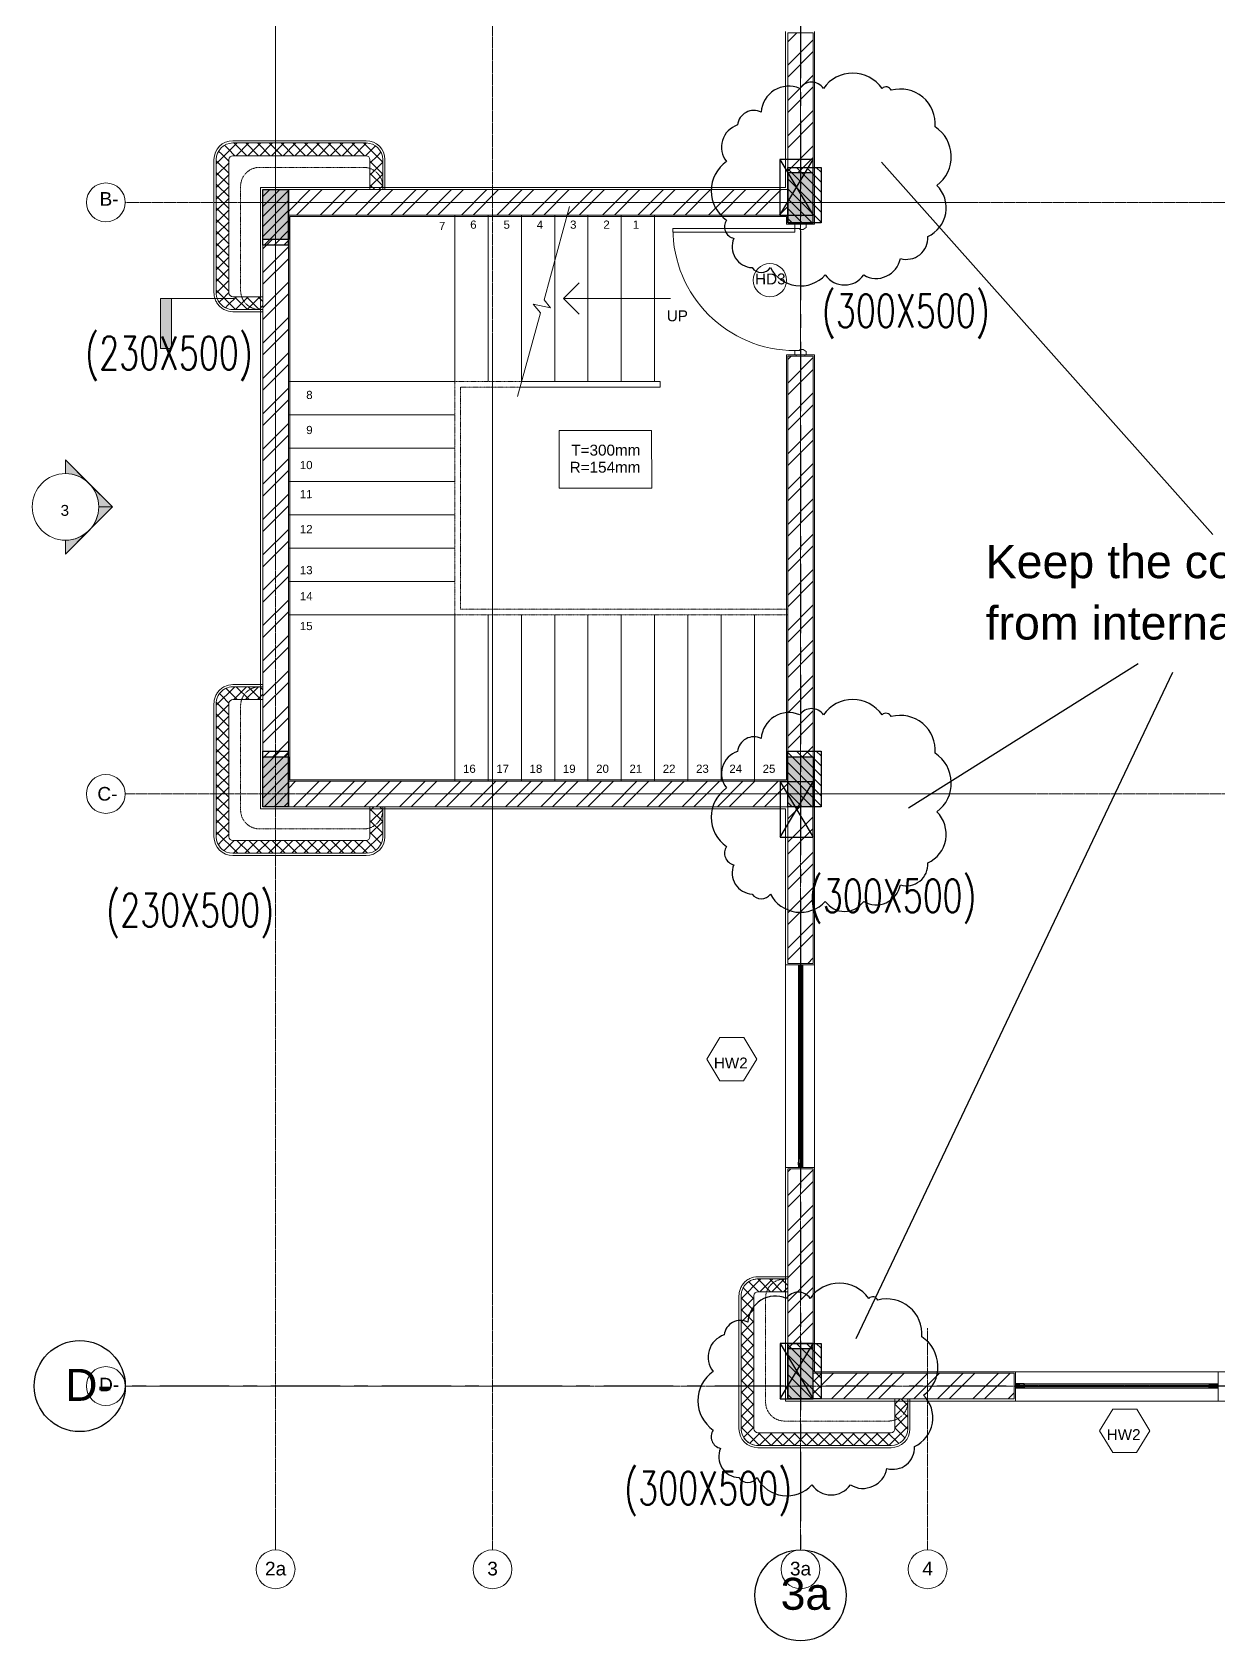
# Model space of a CAD drawing. Header units: millimetres. Extents: x 2659630 to 6742168, y -2425387 to -732288.
# Drawn here: x 3933587 to 3944280, y -1171563 to -1157069 of the extents above; entities that cross this region are included whole.
import ezdxf
from ezdxf.enums import TextEntityAlignment as Align

# ---------------------------------------------------------------- set-up
doc = ezdxf.new("R2010")
doc.units = ezdxf.units.MM
for name, pattern in [('CENTER', [2, 1.25, -0.25, 0.25, -0.25]), ('Grid Line', [22.225, 12.7, -3.175, 3.175, -3.175]), ('Hidden', [7.14375, 4.7625, -2.38125]), ('Overhead', [3.96875, 2.38125, -1.5875])]:
    doc.linetypes.add(name, pattern=pattern)
for name, color, linetype, lineweight in [('A-ANNO-DIMS', 211, 'Continuous', 9), ('A-DETL-THIN', 151, 'Continuous', 18), ('A-DOOR-FRAM', 31, 'Continuous', 18), ('A-DOOR-IDEN', 31, 'Continuous', 9), ('A-FLOR-HRAL', 11, 'Continuous', 18), ('A-FLOR-HRAL-MBND', 5, 'Overhead', 18), ('A-FLOR-OVHD', 1, 'Overhead', 18), ('A-GENM', 13, 'Continuous', 18), ('A-GLAZ', 151, 'Continuous', 9), ('A-GLAZ-IDEN', 152, 'Continuous', 9), ('A-GRID-MODE', 80, 'Continuous', 0), ('A-hatch', 253, 'Continuous', 0), ('A-PLASTER', 50, 'Continuous', 0), ('A-STAIRS', 31, 'Continuous', 18), ('A-WALL', 113, 'Continuous', 9), ('A-WALL-PATT', 111, 'Continuous', 0), ('G-ANNO-SYMB', 111, 'Continuous', 9), ('G-ANNO-TEXT', 231, 'Continuous', 9), ('licensing text', 7, 'Continuous', 5), ('S-GRID', 1, 'Continuous', 9)]:
    doc.layers.add(name, color=color, linetype=linetype, lineweight=lineweight)
for name, color, linetype in [('A-RCC LINE', 6, 'Continuous'), ('A-TEXT-0', 7, 'Continuous'), ('REVISION CLOUD', 7, 'Continuous'), ('S-COLUMN', 1, 'Continuous'), ('S-COLUMN HATCH', 8, 'Continuous'), ('S-COLUMN NO', 2, 'Continuous'), ('S-COLUMN SIZES', 2, 'Continuous'), ('S-GRIDE CIRCLE', 8, 'Continuous'), ('S-GRIDE LINE', 8, 'CENTER'), ('S-GRIDE NO', 1, 'Continuous')]:
    doc.layers.add(name, color=color, linetype=linetype)
doc.layers.get('A-ANNO-DIMS').off()
doc.styles.add('Arial', font='arial.ttf', dxfattribs={"height": 123})
doc.styles.add('Arial_1', font='arial.ttf', dxfattribs={"height": 98.353293})
doc.styles.add('Arial_3', font='arial.ttf', dxfattribs={"height": 97.584908})
doc.styles.add('Arial_4', font='arial.ttf', dxfattribs={"height": 73.76497})
doc.styles.add('ROMANS', font='r.shx', dxfattribs={"width": 0.7})
pattern_1 = [(45, (3771155.87, -1322788.62), (-159.09903, 159.09903), []), (45, (3771261.93, -1322788.62), (-159.09903, 159.09903), [])]
pattern_2 = [(45, (0, 0), (-53.033, 53.033), []), (135, (0, 0), (-53.033, -53.033), [])]

# ---------------------------------------------------------------- blocks, each defined once
blk = doc.blocks.new('WINDW-HW2-1850X2950-PLN')
at = {"layer": 'A-GLAZ'}
for p, q in [((37, 40), (12, 40)), ((37, 0), (12, 0)), ((14, 38), (21, 38)), ((14, 22), (14, 38)), ((21, 22), (14, 22)), ((21, 18), (14, 18)), ((14, 18), (14, 2)), ((14, 2), (21, 2)), ((21, 38), (21, 22)), ((21, 2), (21, 18)), ((23, 35), (23, 10)), ((23, 30), (31, 30)), ((23, 10), (31, 10)), ((25, 34), (24, 34)), ((25, 6), (24, 6)), ((35, 35), (25, 34)), ((25, 32), (25, 34)), ((35, 32), (25, 32)), ((25, 8), (25, 6)), ((35, 8), (25, 8)), ((35, 6), (25, 6)), ((26, 37), (27, 37)), ((26, 4), (27, 4)), ((27, 38), (35, 38)), ((27, 37), (27, 38)), ((27, 37), (35, 37)), ((27, 4), (27, 2)), ((27, 4), (35, 4)), ((27, 2), (35, 2)), ((31, 10), (31, 30)), ((33, 29), (33, 11)), ((33, 29), (35, 29)), ((33, 11), (35, 11)), ((35, 38), (35, 32)), ((35, 29), (35, 25)), ((35, 25), (37, 25)), ((35, 15), (37, 15)), ((35, 11), (35, 15)), ((35, 2), (35, 8)), ((37, 40), (87, 40)), ((37, 0), (37, 40)), ((37, 25), (37, 40)), ((37, 15), (37, 0)), ((87, 0), (37, 0)), ((40, 38), (40, 3)), ((45, 38), (40, 38)), ((40, 3), (45, 3)), ((45, 25), (45, 38)), ((52, 25), (45, 25)), ((45, 15), (52, 15)), ((45, 3), (45, 15)), ((86, 38), (47, 38)), ((47, 38), (47, 28)), ((47, 28), (55, 28)), ((47, 13), (47, 3)), ((55, 13), (47, 13)), ((47, 3), (86, 3)), ((52, 15), (52, 25)), ((55, 28), (55, 13)), ((55, 28), (85, 28)), ((85, 12), (55, 13)), ((85, 28), (95, 27)), ((85, 12), (85, 28)), ((95, 12), (85, 12)), ((95, 29), (86, 38)), ((86, 3), (95, 11)), ((1763, 41), (87, 40)), ((87, 40), (97, 30)), ((87, 15), (87, 25)), ((87, 25), (87, 15)), ((97, 25), (87, 25)), ((87, 15), (97, 15)), ((97, 10), (87, 0)), ((87, 0), (1763, 1)), ((89, 15), (1763, 16)), ((95, 27), (95, 29)), ((95, 11), (95, 12)), ((97, 30), (1753, 31)), ((97, 30), (97, 25)), ((1763, 26), (97, 25)), ((97, 15), (97, 10)), ((97, 10), (1753, 11)), ((1763, 41), (1753, 31)), ((1753, 31), (1753, 26)), ((1753, 26), (1763, 26)), ((1753, 16), (1753, 11)), ((1763, 16), (1753, 16)), ((1753, 11), (1763, 1)), ((1755, 30), (1764, 39)), ((1755, 29), (1755, 30)), ((1765, 29), (1755, 29)), ((1755, 14), (1765, 14)), ((1755, 12), (1755, 14)), ((1764, 4), (1755, 12)), ((1813, 42), (1763, 41)), ((1763, 16), (1763, 26)), ((1763, 26), (1763, 16)), ((1763, 1), (1813, 2)), ((1764, 39), (1803, 39)), ((1803, 4), (1764, 4)), ((1765, 14), (1765, 29)), ((1795, 29), (1765, 29)), ((1765, 14), (1795, 14)), ((1795, 29), (1795, 14)), ((1803, 29), (1795, 29)), ((1795, 14), (1803, 14)), ((1798, 27), (1805, 27)), ((1798, 17), (1798, 27)), ((1805, 17), (1798, 17)), ((1803, 39), (1803, 29)), ((1803, 14), (1803, 4)), ((1805, 39), (1810, 39)), ((1805, 27), (1805, 39)), ((1805, 4), (1805, 17)), ((1810, 4), (1805, 4)), ((1810, 39), (1810, 4)), ((1813, 2), (1813, 42)), ((1813, 41), (1838, 41)), ((1813, 26), (1813, 41)), ((1815, 26), (1813, 26)), ((1815, 17), (1813, 17)), ((1813, 17), (1813, 2)), ((1813, 2), (1838, 2)), ((1815, 39), (1815, 33)), ((1823, 39), (1815, 39)), ((1823, 38), (1815, 38)), ((1815, 36), (1825, 36)), ((1815, 33), (1825, 33)), ((1815, 30), (1815, 26)), ((1817, 30), (1815, 30)), ((1815, 13), (1815, 17)), ((1817, 13), (1815, 13)), ((1815, 10), (1825, 10)), ((1815, 4), (1815, 10)), ((1815, 7), (1825, 7)), ((1823, 5), (1815, 5)), ((1823, 4), (1815, 4)), ((1817, 30), (1817, 13)), ((1819, 12), (1819, 31)), ((1827, 31), (1819, 31)), ((1827, 12), (1819, 12)), ((1823, 38), (1823, 39)), ((1824, 38), (1823, 38)), ((1824, 5), (1823, 5)), ((1823, 5), (1823, 4)), ((1825, 36), (1826, 36)), ((1825, 33), (1825, 36)), ((1825, 10), (1825, 7)), ((1825, 7), (1826, 7)), ((1827, 37), (1827, 12)), ((1829, 39), (1829, 24)), ((1836, 39), (1829, 39)), ((1829, 24), (1836, 24)), ((1829, 19), (1836, 19)), ((1829, 4), (1829, 19)), ((1836, 4), (1829, 4)), ((1836, 24), (1836, 39)), ((1836, 19), (1836, 4))]:
    blk.add_line(p, q, dxfattribs=at)
for centre, start, end in [((24, 36), 4.1038, 288.3263), ((24, 4), 71.6737, 355.8962), ((1826, 38), 251.6737, 175.8962), ((1826, 5), 184.1038, 108.3263)]:
    blk.add_arc(centre, 2, start, end, dxfattribs=at)
blk = doc.blocks.new('Grid - M_Grid Head - Circle-24584-GROUND FLOOR PLAN-01')
at = {"layer": 'A-GRID-MODE'}
blk.add_circle((0, 0), 3.5, dxfattribs=at)
blk = doc.blocks.new('Section - M_Section Tail - Filled-28045-GROUND FLOOR PLAN-01')
at = {"layer": 'G-ANNO-SYMB'}
blk.add_hatch(color=256, dxfattribs=at).paths.add_polyline_path([(0, 9), (0, 0), (-2, 0), (-2, 9)], flags=0)
for p, q in [((0, 9), (-2, 9)), ((-2, 9), (-2, 0)), ((0, 0), (0, 9)), ((-2, 0), (0, 0))]:
    blk.add_line(p, q, dxfattribs=at)
blk = doc.blocks.new('Section - M_Section Head - Filled-1049-GROUND FLOOR PLAN-01')
at = {"layer": 'G-ANNO-SYMB'}
h = blk.add_hatch(color=256, dxfattribs=at)
edge = h.paths.add_edge_path(flags=0)
edge.add_line((-6, 8.49), (-6, 6))
edge.add_arc((-6, 0), 6, 90, 135)
edge.add_line((-10.24, 4.24), (-6, 8.49))
h = blk.add_hatch(color=256, dxfattribs=at)
edge = h.paths.add_edge_path(flags=0)
edge.add_line((-6, 8.49), (-1.76, 4.24))
edge.add_arc((-6, 0), 6, 45, 90)
edge.add_line((-6, 6), (-6, 8.49))
h = blk.add_hatch(color=256, dxfattribs=at)
edge = h.paths.add_edge_path(flags=0)
edge.add_line((-14.49, 0), (-10.24, 4.24))
edge.add_arc((-6, 0), 6, 135, 180)
edge.add_line((-12, 0), (-14.49, 0))
h = blk.add_hatch(color=256, dxfattribs=at)
edge = h.paths.add_edge_path(flags=0)
edge.add_line((2.49, 0), (0, 0))
edge.add_arc((-6, 0), 6, 360, 405)
edge.add_line((-1.76, 4.24), (2.49, 0))
for p, q in [((-6, 8.49), (-14.49, 0)), ((-6, 8.49), (-10.24, 4.24)), ((-6, 8.49), (2.49, 0)), ((-6, 6), (-6, 8.49)), ((-6, 8.49), (-6, 6)), ((-1.76, 4.24), (-6, 8.49)), ((-10.24, 4.24), (-14.49, 0)), ((2.49, 0), (-1.76, 4.24)), ((-12, 0), (-14.49, 0)), ((-14.49, 0), (-12, 0)), ((0, 0), (2.49, 0)), ((0, 0), (2.49, 0))]:
    blk.add_line(p, q, dxfattribs=at)
for start, end in [(360, 180), (90, 135), (45, 90), (135, 180), (360, 45), (180, 360)]:
    blk.add_arc((-6, 0), 6, start, end, dxfattribs=at)
blk = doc.blocks.new('M_Door Tag_Mahindra_2_0mm - M_Door Tag_Mahindra 2-1437518-GROUND FLOOR PLAN-01')
at = {"layer": 'A-DOOR-IDEN'}
blk.add_circle((0, 0), 3, dxfattribs=at)
blk = doc.blocks.new('A$C649E5817')
at = {"layer": 'A-DOOR-FRAM'}
for p, q in [((0, 1190), (12, 1190)), ((0, 1110), (0, 1190)), ((12, 1200), (40, 1200)), ((12, 1190), (12, 1200)), ((40, 1200), (60, 1175)), ((60, 1175), (60, 1145)), ((1160, 1200), (1140, 1175)), ((1140, 1175), (1140, 1145)), ((1188, 1200), (1160, 1200)), ((1188, 1190), (1188, 1200)), ((1200, 1190), (1188, 1190)), ((1200, 1110), (1200, 1190)), ((12, 1110), (0, 1110)), ((12, 1100), (12, 1110)), ((50, 1100), (12, 1100)), ((60, 1145), (50, 1145)), ((50, 1145), (50, 1100)), ((1140, 1145), (1150, 1145)), ((1150, 1145), (1150, 1100)), ((1150, 1100), (1188, 1100)), ((1188, 1100), (1188, 1110)), ((1188, 1110), (1200, 1110))]:
    blk.add_line(p, q, dxfattribs=at)
blk.add_lwpolyline([(84, 1100), (50, 1100), (50, 0), (84, 0)], close=True, dxfattribs=at)
blk.add_arc((50, 1100), 1100, 270, 359.984, dxfattribs=at)
blk = doc.blocks.new('A$C261B00C9')
at = {"layer": 'A-WALL-PATT'}
h = blk.add_hatch(dxfattribs=at)
h.set_pattern_fill('ANSI37', color=256, scale=600, style=0)
h.set_pattern_definition(pattern_2)
edge = h.paths.add_edge_path()
edge.add_line((480, 840), (210, 840))
edge.add_arc((210, 991), 151, 187.9104, 269.8902, ccw=False)
edge.add_line((61, 970), (61, 2197))
edge.add_arc((213, 2189), 152, 83.4762, 177.0247, ccw=False)
edge.add_line((230, 2340), (1410, 2340))
edge.add_arc((1409, 2188), 152, -6.7623, 89.6097, ccw=False)
edge.add_line((1560, 2170), (1560, 1920))
edge.add_line((1560, 1920), (1445, 1920))
edge.add_line((1445, 1920), (1445, 2190))
edge.add_arc((1407, 2187), 38.1, 4.5439, 85.4561)
edge.add_line((1410, 2225), (211, 2225))
edge.add_arc((216, 2185), 40.3, 97.1124, 172.8876)
edge.add_line((176, 2190), (175, 990))
edge.add_arc((210, 990), 35, 180, 270)
edge.add_line((210, 955), (480, 955))
edge.add_line((480, 955), (480, 840))
at = {"layer": 'A-DETL-THIN'}
for p, q in [((480, 1920), (480, 1620)), ((710, 1920), (480, 1920))]:
    blk.add_line(p, q, dxfattribs=at)
at = {"layer": 'A-FLOR-OVHD'}
blk.add_lwpolyline([(1560, 1920, 0.457418), (1390, 2120), (450, 2120, 0.414214), (280, 1950), (280, 1010, 0.414214), (450, 840), (480, 840), (480, 1920), (1560, 1920)], format="xyb", close=True, dxfattribs=at)
at = {"layer": 'A-GENM'}
for p in [(1560, 2190), (1445, 1920)]:
    blk.add_line(p, (1560, 1920), dxfattribs=at)
blk.add_arc((210, 2190), 150, 170.0014, 180, dxfattribs=at)
at = {"layer": 'A-PLASTER'}
for p, q in [((1410, 2360), (210, 2360)), ((40, 2190), (40, 990)), ((1580, 1920), (1580, 2190)), ((1560, 1920), (1580, 1920)), ((210, 820), (480, 820)), ((480, 820), (480, 840))]:
    blk.add_line(p, q, dxfattribs=at)
for centre, start, end in [((210, 2190), 90, 180), ((1410, 2190), 0, 90), ((210, 990), 180, 192.8571), ((210, 990), 192.8571, 205.7143), ((210, 990), 205.7143, 218.5714), ((210, 990), 218.5714, 231.4286), ((210, 990), 231.4286, 244.2857), ((210, 990), 244.2857, 270)]:
    blk.add_arc(centre, 170, start, end, dxfattribs=at)
at = {"layer": 'A-WALL'}
for p, q in [((210, 2340), (1410, 2340)), ((60, 990), (60, 2190)), ((175, 990), (175, 2190)), ((210, 2225), (1410, 2225)), ((1445, 2190), (1445, 1920)), ((1560, 1920), (1560, 2190)), ((480, 955), (210, 955)), ((480, 840), (210, 840))]:
    blk.add_line(p, q, dxfattribs=at)
for centre, radius, start, end in [((210, 2190), 150, 90, 180), ((1410, 2190), 150, 0, 90), ((210, 2190), 35, 90, 180), ((1410, 2190), 35, 0, 90), ((210, 990), 150, 180, 192.8571), ((210, 990), 150, 192.8571, 205.7143), ((210, 990), 150, 205.7143, 218.5714), ((210, 990), 150, 218.5714, 231.4286), ((210, 990), 150, 231.4286, 244.2857), ((210, 990), 35, 180, 270), ((210, 990), 150, 244.2857, 270)]:
    blk.add_arc(centre, radius, start, end, dxfattribs=at)
blk = doc.blocks.new('A$C58691ABB')
at = {"layer": 'A-WALL-PATT'}
h = blk.add_hatch(dxfattribs=at)
h.set_pattern_fill('ANSI37', color=256, scale=600, style=0)
h.set_pattern_definition(pattern_2)
edge = h.paths.add_edge_path()
edge.add_arc((1478, 739), 35, 270, 340.2721, ccw=False)
edge.add_line((1478, 704), (280, 704))
edge.add_arc((280, 739), 34.4, 179.0016, 270.999, ccw=False)
edge.add_line((245, 739), (245, 1009))
edge.add_line((245, 1009), (130, 1009))
edge.add_line((130, 1009), (130, 759))
edge.add_arc((281, 741), 152, 173.1849, 269.6626)
edge.add_line((280, 589), (1478, 589))
edge.add_arc((1480, 737), 148, 269.2941, 363.5102)
edge.add_line((1628, 746), (1628, 1959))
edge.add_arc((1477, 1936), 153, 8.6483, 85.778)
edge.add_line((1488, 2089), (1208, 2089))
edge.add_line((1208, 2089), (1208, 2109))
edge.add_line((1208, 2109), (1208, 1974))
edge.add_line((1208, 1974), (1486, 1973))
edge.add_arc((1478, 1939), 35, 2.7749, 77.2302, ccw=False)
edge.add_line((1513, 1941), (1513, 759))
edge.add_arc((1378, 752), 135, -10.4603, 3.0704, ccw=False)
at = {"layer": 'A-FLOR-OVHD'}
blk.add_lwpolyline([(128, 1009, 0.457418), (298, 809), (1238, 809, 0.414214), (1408, 979), (1408, 1919, 0.414214), (1238, 2089), (1208, 2089), (1208, 1009), (128, 1009)], format="xyb", close=True, dxfattribs=at)
at = {"layer": 'A-GENM'}
for p, q in [((1208, 2089), (1478, 2089)), ((1628, 1939), (1628, 739)), ((128, 759), (128, 1009)), ((1478, 589), (278, 589))]:
    blk.add_line(p, q, dxfattribs=at)
for centre, start, end in [((1478, 1939), 77.1429, 90), ((1478, 1939), 64.2857, 77.1429), ((1478, 1939), 51.4286, 64.2857), ((1478, 1939), 38.5714, 51.4286), ((1478, 1939), 25.7143, 38.5714), ((1478, 1939), 12.8571, 25.7143), ((1478, 1939), 0, 12.8571), ((278, 739), 180, 270), ((1478, 739), 350.0014, 360), ((1478, 739), 270, 280), ((1478, 739), 280.0014, 290), ((1478, 739), 290.0007, 300), ((1478, 739), 300.0014, 310), ((1478, 739), 310.0037, 320), ((1478, 739), 320.0031, 330), ((1478, 739), 330.0013, 340), ((1478, 739), 340.0007, 350)]:
    blk.add_arc(centre, 150, start, end, dxfattribs=at)
at = {"layer": 'A-PLASTER'}
for p, q in [((1208, 2109), (1208, 2089)), ((1478, 2109), (1208, 2109)), ((1648, 739), (1648, 1939)), ((128, 1009), (108, 1009)), ((108, 1009), (108, 739)), ((278, 569), (1478, 569))]:
    blk.add_line(p, q, dxfattribs=at)
for centre, start, end in [((1478, 1939), 64.2857, 90), ((1478, 1939), 51.4286, 64.2857), ((1478, 1939), 38.5714, 51.4286), ((1478, 1939), 25.7143, 38.5714), ((1478, 1939), 12.8571, 25.7143), ((1478, 1939), 0, 12.8571), ((278, 739), 180, 270), ((1478, 739), 270, 360)]:
    blk.add_arc(centre, 170, start, end, dxfattribs=at)
at = {"layer": 'A-WALL'}
for p, q in [((1478, 2089), (1208, 2089)), ((1208, 2089), (1208, 1974)), ((1208, 1974), (1478, 1974)), ((1513, 1939), (1513, 739)), ((1628, 739), (1628, 1939)), ((243, 1009), (128, 1009)), ((128, 1009), (128, 739)), ((243, 739), (243, 1009)), ((1478, 704), (278, 704)), ((278, 589), (1478, 589))]:
    blk.add_line(p, q, dxfattribs=at)
for centre, radius, start, end in [((1478, 1939), 150, 64.2857, 90), ((1478, 1939), 150, 51.4286, 64.2857), ((1478, 1939), 150, 38.5714, 51.4286), ((1478, 1939), 150, 25.7143, 38.5714), ((1478, 1939), 35, 0, 90), ((1478, 1939), 150, 12.8571, 25.7143), ((1478, 1939), 150, 360, 12.8571), ((278, 739), 150, 180, 270), ((278, 739), 35, 180, 270), ((1478, 739), 150, 270, 360), ((1478, 739), 35, 270, 360)]:
    blk.add_arc(centre, radius, start, end, dxfattribs=at)
blk = doc.blocks.new('A$C2D2C472C')
at = {"layer": 'A-WALL-PATT'}
h = blk.add_hatch(dxfattribs=at)
h.set_pattern_fill('ANSI37', color=256, scale=600, style=0)
h.set_pattern_definition([(45, (-102930.5, -114895.04), (-53.03301, 53.03301), []), (135, (-102930.5, -114895.04), (-53.03301, -53.03301), [])])
edge = h.paths.add_edge_path()
edge.add_line((945, 1920), (945, 2190))
edge.add_arc((910, 2190), 35, 359.9997, 449.9997)
edge.add_line((910, 2225), (207, 2225))
edge.add_arc((206, 2190), 34.8, 89.6479, 180.3515)
edge.add_line((172, 2190), (172, 990))
edge.add_arc((206, 990), 34.9, 179.8778, 270.1222)
edge.add_line((207, 955), (480, 955))
edge.add_line((480, 955), (480, 840))
edge.add_line((480, 840), (207, 840))
edge.add_arc((206, 990), 150, 192.8759, 270.0054, ccw=False)
edge.add_line((60, 956), (60, 2190))
edge.add_arc((204, 2196), 144, 89.0594, 182.2702, ccw=False)
edge.add_arc((117, -14981489), 14983828, 89.9969678, 89.9996576, ccw=False)
edge.add_arc((910, 2190), 150, 45.0021, 89.9973, ccw=False)
edge.add_arc((910, 2190), 150, -0.0027, 45.0021, ccw=False)
edge.add_line((1060, 2190), (1060, 1920))
edge.add_line((1060, 1920), (945, 1920))
at = {"layer": 'A-DETL-THIN'}
for p, q in [((480, 1920), (480, 1470)), ((710, 1920), (480, 1920))]:
    blk.add_line(p, q, dxfattribs=at)
at = {"layer": 'A-FLOR-OVHD'}
blk.add_lwpolyline([(1060, 1920, 0.457355), (890, 2120), (450, 2120, 0.414214), (280, 1950), (280, 1010, 0.414214), (450, 840), (480, 840), (480, 1920), (1060, 1920)], format="xyb", close=True, dxfattribs=at)
at = {"layer": 'A-GENM'}
for centre, start, end in [((207, 2190, 0), 89.9997, 179.9997), ((207, 990, 0), 179.9997, 192.8569), ((207, 990, 0), 192.8569, 205.714), ((207, 990, 0), 205.714, 218.5711), ((207, 990, 0), 218.5711, 231.4283), ((207, 990, 0), 231.4283, 244.2854), ((207, 990, 0), 244.2854, 269.9997)]:
    blk.add_arc(centre, 170, start, end, dxfattribs=at)
at = {"layer": 'A-PLASTER'}
for p, q in [((910, 2360, 0), (207, 2360, 0)), ((37, 2190, 0), (37, 990, 0)), ((1080, 1920), (1080, 2190, 0)), ((207, 820, 0), (480, 820, 0))]:
    blk.add_line(p, q, dxfattribs=at)
for centre, start, end in [((207, 2190, 0), 90, 180), ((910, 2190, 0), 359.9997, 89.9997), ((207, 990, 0), 180, 192.8571), ((207, 990, 0), 192.8571, 205.7143), ((207, 990, 0), 205.7143, 218.5714), ((207, 990, 0), 218.5714, 231.4286), ((207, 990, 0), 231.4286, 244.2857), ((207, 990, 0), 244.2857, 270)]:
    blk.add_arc(centre, 170, start, end, dxfattribs=at)
at = {"layer": 'A-WALL'}
blk.add_lwpolyline([(945, 1920), (945, 2190, 0.414213), (910, 2225), (207, 2225, 0.417815), (172, 2190), (172, 990, 0.415463), (207, 955), (480, 955), (480, 840), (207, 840, -0.34985), (60, 956), (60, 2190, -0.430724), (207, 2340, -0.000012), (910, 2340, -0.198891), (1016, 2296, -0.198934), (1060, 2190), (1060, 1920)], format="xyb", close=True, dxfattribs=at)
blk = doc.blocks.new('A$C060F379A')
at = {"layer": 'S-COLUMN HATCH', "true_color": 0x939598}
h = blk.add_hatch(dxfattribs=at)
h.set_pattern_fill('ANSI31', color=252, scale=20, angle=270)
h.set_pattern_definition([(315, (-867840.84, -3637541.33), (44.9012806, 44.9012806), [])])
h.paths.add_polyline_path([(6789, 12775), (6789, 13275), (7089, 13275), (7089, 12775)])
h = blk.add_hatch(dxfattribs=at)
h.set_pattern_fill('ANSI31', color=252, scale=20, angle=180)
h.set_pattern_definition([(225, (-3636103.74, 882775.587), (44.9012806, -44.9012806), [])])
h.paths.add_polyline_path([(2059, 13075), (2289, 13075), (2289, 12575), (2059, 12575)])
h = blk.add_hatch(dxfattribs=at)
h.set_pattern_fill('ANSI31', color=252, scale=20, angle=180)
h.set_pattern_definition([(225, (-3636103.73, 877715.586), (44.9012806, -44.9012806), [])])
h.paths.add_polyline_path([(2059, 8015), (2289, 8015), (2289, 7515), (2059, 7515)])
h = blk.add_hatch(dxfattribs=at)
h.set_pattern_fill('ANSI31', color=252, scale=20, angle=270)
h.set_pattern_definition([(315, (-867840.85, -3642801.33), (44.9012806, 44.9012806), [])])
h.paths.add_polyline_path([(6789, 7515), (6789, 8015), (7089, 8015), (7089, 7515)])
h = blk.add_hatch(dxfattribs=at)
h.set_pattern_fill('ANSI31', color=252, scale=20, angle=270)
h.set_pattern_definition([(315, (-867840.846, -3648136.33), (44.9012806, 44.9012806), [])])
h.paths.add_polyline_path([(6789, 2180), (6789, 2680), (7089, 2680), (7089, 2180)])
at = {"layer": 'S-COLUMN', "color": 1}
for points in [[(6789, 12775), (6789, 13275), (7089, 13275), (7089, 12775)], [(2059, 13075), (2289, 13075), (2289, 12575), (2059, 12575)], [(2059, 8015), (2289, 8015), (2289, 7515), (2059, 7515)], [(6789, 7515), (6789, 8015), (7089, 8015), (7089, 7515)], [(6789, 2180), (6789, 2680), (7089, 2680), (7089, 2180)]]:
    blk.add_lwpolyline(points, close=True, dxfattribs=at)
at = {"layer": 'S-GRIDE CIRCLE'}
for centre in [(410, 2295), (410, 2295), (410, 2295), (6904, 410), (6904, 410), (6904, 410)]:
    blk.add_circle(centre, 410, dxfattribs=at)
at = {"layer": 'S-GRIDE LINE', "ltscale": 500}
for p, q in [((6904, 19704), (6904, 820)), ((31757, 2295), (820, 2295))]:
    blk.add_line(p, q, dxfattribs=at)
at = {"layer": 'S-COLUMN SIZES', "lineweight": -2, "style": 'ROMANS', "width": 0.7}
for s, p in [('(300X500)', (7853, 11984, 0)), ('(230X500)', (1214, 11603, 0)), ('(300X500)', (7735, 6713, 0)), ('(230X500)', (1405, 6583, 0)), ('(300X500)', (6072, 1375, 0))]:
    blk.add_text(s, height=300, dxfattribs=at).set_placement(p, align=Align.MIDDLE_CENTER)
at = {"layer": 'S-GRIDE NO', "style": 'Arial'}
for s, p in [('D-', (279, 2162)), ('3a', (6725, 280))]:
    blk.add_text(s, height=287.9, dxfattribs=at).set_placement(p)

msp = doc.modelspace()

# ---------------------------------------------------------------- hatches: boundary and pattern name
at = {"layer": 'A-hatch', "true_color": 0x939598}
h = msp.add_hatch(color=252, dxfattribs=at)
h.dxf.hatch_style = 1
h.paths.add_polyline_path([(3940625.637, -1158337.247), (3940395.637, -1158337.246), (3940395.634, -1158787.246), (3940515.634, -1158787.247), (3940625.634, -1158787.247)])
h = msp.add_hatch(color=252, dxfattribs=at)
h.dxf.hatch_style = 1
h.paths.add_polyline_path([(3935665.644, -1158937.244), (3935895.644, -1158937.245), (3935895.645, -1158487.248), (3935665.645, -1158487.247)])
h = msp.add_hatch(color=252, dxfattribs=at)
h.dxf.hatch_style = 1
h.paths.add_polyline_path([(3935665.644, -1164047.246), (3935895.644, -1164047.247), (3935895.646, -1163597.249), (3935665.646, -1163597.247)])
h = msp.add_hatch(color=252, dxfattribs=at)
h.dxf.hatch_style = 1
h.paths.add_polyline_path([(3940395.644, -1164047.246), (3940625.644, -1164047.247), (3940625.646, -1163597.249), (3940395.646, -1163597.247)])
h = msp.add_hatch(color=252, dxfattribs=at)
h.dxf.hatch_style = 1
h.paths.add_polyline_path([(3940625.672, -1168932.504), (3940395.648, -1168932.503), (3940395.646, -1169382.473), (3940625.646, -1169382.473)])
at = {"layer": 'A-WALL-PATT'}
h = msp.add_hatch(dxfattribs=at)
h.set_pattern_fill('ANSI32', color=256, scale=600, angle=360, style=0)
h.set_pattern_definition(pattern_1)
h.paths.add_polyline_path([(3940625.646, -1157074.744), (3940395.646, -1157074.744), (3940395.642, -1158337.247), (3940625.642, -1158337.247)])
h = msp.add_hatch(dxfattribs=at)
h.set_pattern_fill('ANSI32', color=256, scale=600, angle=360, style=0)
h.set_pattern_definition(pattern_1)
h.paths.add_polyline_path([(3940395.646, -1158487.246), (3935895.633, -1158487.246), (3935895.633, -1158717.246), (3940395.646, -1158717.246)])
h = msp.add_hatch(dxfattribs=at)
h.set_pattern_fill('ANSI32', color=256, scale=600, angle=360, style=0)
h.set_pattern_definition(pattern_1)
h.paths.add_polyline_path([(3935895.646, -1158937.245), (3935665.646, -1158937.245), (3935665.646, -1163597.248), (3935895.637, -1163597.248), (3935895.637, -1163747.246), (3935895.646, -1163747.246)])
h = msp.add_hatch(dxfattribs=at)
h.set_pattern_fill('ANSI32', color=256, scale=600, angle=360, style=0)
h.set_pattern_definition(pattern_1)
h.paths.add_polyline_path([(3940625.637, -1163597.248), (3940625.637, -1163719.537), (3940625.646, -1163719.537), (3940625.646, -1159987.246), (3940395.646, -1159987.246), (3940395.646, -1163597.248)])
h = msp.add_hatch(dxfattribs=at)
h.set_pattern_fill('ANSI32', color=256, scale=600, angle=360, style=0)
h.set_pattern_definition(pattern_1)
h.paths.add_polyline_path([(3940395.646, -1163817.246), (3935895.633, -1163817.246), (3935895.633, -1164047.246), (3940395.646, -1164047.246)])
h = msp.add_hatch(dxfattribs=at)
h.set_pattern_fill('ANSI32', color=256, scale=600, angle=360, style=0)
h.set_pattern_definition(pattern_1)
h.paths.add_polyline_path([(3940395.646, -1165459.746), (3940625.646, -1165459.746), (3940625.646, -1164047.247), (3940395.646, -1164047.246)])
h = msp.add_hatch(dxfattribs=at)
h.set_pattern_fill('ANSI32', color=256, scale=600, angle=360, style=0)
h.set_pattern_definition(pattern_1)
h.paths.add_polyline_path([(3940625.646, -1167309.746), (3940395.646, -1167309.746), (3940395.646, -1168932.246), (3940625.646, -1168932.246)])
h = msp.add_hatch(dxfattribs=at)
h.set_pattern_fill('ANSI32', color=256, scale=600, angle=360, style=0)
h.set_pattern_definition(pattern_1)
h.paths.add_polyline_path([(3942435.646, -1169382.246), (3942435.646, -1169152.246), (3940625.646, -1169152.246), (3940625.646, -1169382.246)])

# ---------------------------------------------------------------- linework, layer by layer
at = {"layer": 'A-DETL-THIN'}
for p, q in [((3938375.033, -1159467.435), (3938516.455, -1159326.015)), ((3938375.033, -1159467.435), (3939340.24, -1159467.437)), ((3938375.033, -1159467.435), (3938516.454, -1159608.857)), ((3940375.646, -1167297.748), (3940375.646, -1165471.746)), ((3940637.646, -1167297.746), (3940637.646, -1165471.745)), ((3944273.646, -1169140.246), (3942447.646, -1169140.246)), ((3944273.646, -1169402.246), (3942447.646, -1169402.246))]:
    msp.add_line(p, q, dxfattribs=at)
at = {"layer": 'A-FLOR-HRAL'}
for p, q in [((3939247.251, -1160217.246), (3937997.25, -1160217.246)), ((3939247.251, -1160267.246), (3939247.251, -1160217.246)), ((3939247.251, -1160267.246), (3937983.555, -1160267.246))]:
    msp.add_line(p, q, dxfattribs=at)
at = {"layer": 'A-FLOR-HRAL-MBND'}
for p, q in [((3937395.646, -1162317.246), (3937395.626, -1160217.246)), ((3937997.25, -1160217.246), (3937395.626, -1160217.246)), ((3937445.646, -1162267.246), (3937445.627, -1160267.246)), ((3937983.555, -1160267.246), (3937445.627, -1160267.246)), ((3940397.212, -1162317.246), (3937395.646, -1162317.246)), ((3940397.212, -1162267.246), (3937445.646, -1162267.246))]:
    msp.add_line(p, q, dxfattribs=at)
at = {"layer": 'A-GLAZ-IDEN'}
for points in [[(3939998.142, -1166516.955), (3939783.424, -1166516.955), (3939665.417, -1166322.063), (3939783.424, -1166127.172), (3939999.735, -1166127.172), (3940117.741, -1166322.063), (3939998.142, -1166516.955)], [(3943537.929, -1169865.253), (3943323.211, -1169865.253), (3943205.205, -1169670.362), (3943323.211, -1169475.471), (3943539.523, -1169475.471), (3943657.529, -1169670.362), (3943537.929, -1169865.253)]]:
    msp.add_lwpolyline(points, close=True, dxfattribs=at)
at = {"layer": 'A-PLASTER'}
for p, q in [((3940375.646, -1157062.744), (3940375.646, -1158467.246)), ((3940637.646, -1157062.744), (3940637.646, -1158799.246)), ((3935645.646, -1158467.246), (3940375.646, -1158467.246)), ((3935645.646, -1158467.246), (3935645.646, -1164067.246)), ((3935907.646, -1158729.246), (3935907.646, -1163805.246)), ((3940383.646, -1158729.246), (3940383.646, -1158799.246)), ((3940383.646, -1158799.246), (3940637.646, -1158799.246)), ((3940383.646, -1159975.246), (3940637.646, -1159975.246)), ((3940383.646, -1159975.246), (3940383.646, -1163805.246)), ((3940637.646, -1159975.246), (3940637.646, -1165471.746)), ((3940375.646, -1164067.246), (3935645.646, -1164067.246)), ((3940375.646, -1164067.246), (3940375.646, -1165471.746)), ((3940637.646, -1165471.746), (3940375.646, -1165471.746)), ((3940375.646, -1167297.746), (3940375.646, -1169402.246)), ((3940637.646, -1167297.746), (3940375.646, -1167297.746)), ((3940637.646, -1167297.746), (3940637.646, -1169140.246)), ((3942447.646, -1169140.246), (3940637.646, -1169140.246)), ((3942447.646, -1169140.246), (3942447.646, -1169402.246)), ((3944273.646, -1169140.246), (3944273.646, -1169402.246)), ((3944273.646, -1169140.246), (3946107.646, -1169140.246)), ((3942447.646, -1169402.246), (3940375.646, -1169402.246)), ((3944273.646, -1169402.246), (3946107.646, -1169402.246))]:
    msp.add_line(p, q, dxfattribs=at)
at = {"layer": 'A-RCC LINE'}
for points in [[(3940625.637, -1158337.247), (3940395.646, -1158337.247), (3940395.646, -1158787.246), (3940625.637, -1158787.246)], [(3935665.646, -1158487.247), (3935895.633, -1158487.247), (3935895.64, -1158937.245), (3935665.653, -1158937.245)], [(3935665.653, -1163597.248), (3935895.64, -1163597.248), (3935895.633, -1164047.246), (3935665.646, -1164047.246)], [(3940395.653, -1163597.248), (3940625.64, -1163597.248), (3940625.633, -1164047.246), (3940395.646, -1164047.246)], [(3940395.646, -1169382.246), (3940625.646, -1169382.246), (3940625.646, -1168932.246), (3940395.646, -1168932.246)]]:
    msp.add_lwpolyline(points, close=True, dxfattribs=at)
at = {"layer": 'A-STAIRS', "linetype": 'Hidden'}
for p, q in [((3937695.646, -1158717.246), (3937695.646, -1160217.246)), ((3937995.646, -1158717.246), (3937995.646, -1160217.246)), ((3938295.646, -1159128.022), (3938295.646, -1158717.246)), ((3937395.626, -1160517.246), (3935895.646, -1160517.246)), ((3937395.626, -1160817.246), (3935895.646, -1160817.246)), ((3937395.626, -1161417.246), (3935895.646, -1161417.246)), ((3937395.626, -1161717.246), (3935895.646, -1161717.246)), ((3937395.646, -1162322.246), (3937395.646, -1163817.246)), ((3937695.646, -1162317.246), (3937695.646, -1163817.246)), ((3937995.646, -1162317.246), (3937995.646, -1163817.246)), ((3938295.646, -1162317.246), (3938295.646, -1163817.246)), ((3938595.646, -1162317.246), (3938595.646, -1163817.246)), ((3938895.646, -1162317.246), (3938895.646, -1163817.246)), ((3939195.646, -1162317.246), (3939195.646, -1163817.246)), ((3939495.646, -1162317.246), (3939495.646, -1163817.246)), ((3939795.646, -1162317.246), (3939795.646, -1163817.246)), ((3940095.646, -1162317.246), (3940095.646, -1163817.246))]:
    msp.add_line(p, q, dxfattribs=at)
at = {"layer": 'A-STAIRS'}
for p, q in [((3938595.646, -1158717.246), (3938595.646, -1160217.246)), ((3938895.646, -1158717.246), (3938895.646, -1160217.246)), ((3939195.646, -1158717.246), (3939195.646, -1160217.246)), ((3938295.646, -1159128.022), (3938295.646, -1160217.246))]:
    msp.add_line(p, q, dxfattribs=at)
at = {"layer": 'A-WALL'}
for p, q in [((3940395.646, -1157074.744), (3940395.646, -1158487.246)), ((3940625.646, -1157074.745), (3940395.646, -1157074.745)), ((3940625.646, -1157074.744), (3940625.646, -1158787.246)), ((3935665.646, -1158487.246), (3940395.646, -1158487.246)), ((3935665.646, -1158487.246), (3935665.646, -1164047.246)), ((3935895.646, -1158717.246), (3935895.646, -1163817.246)), ((3940395.646, -1158787.246), (3940625.646, -1158787.246)), ((3940395.646, -1159987.246), (3940625.646, -1159987.246)), ((3940395.646, -1159987.246), (3940395.646, -1165459.746)), ((3940625.646, -1159987.246), (3940625.646, -1165459.746)), ((3940395.646, -1164047.246), (3935665.646, -1164047.246)), ((3940625.646, -1165459.746), (3940395.646, -1165459.746)), ((3940395.646, -1167309.746), (3940395.646, -1169382.246)), ((3940625.646, -1167309.746), (3940395.646, -1167309.746)), ((3940625.646, -1167309.746), (3940625.646, -1169152.246)), ((3942435.646, -1169152.246), (3940625.646, -1169152.246)), ((3942435.646, -1169152.246), (3942435.646, -1169382.246)), ((3942435.646, -1169382.246), (3940395.646, -1169382.246))]:
    msp.add_line(p, q, dxfattribs=at)
at = {"layer": 'G-ANNO-SYMB'}
msp.add_line((3934743.779, -1159467.441), (3935403.477, -1159467.441), dxfattribs=at)
at = {"layer": 'G-ANNO-TEXT', "color": 250, "flags": 128}
msp.add_lwpolyline([(3939168.926, -1160656.371), (3938334.728, -1160658.284), (3938335.921, -1161178.406), (3939170.119, -1161176.492)], close=True, dxfattribs=at)
at = {"layer": 'REVISION CLOUD', "ltscale": 2500}
for p, q in [((3940325.634, -1158217.348), (3940625.637, -1158717.246)), ((3940325.634, -1158717.246), (3940625.637, -1158217.349)), ((3940325.644, -1168882.348), (3940625.646, -1169382.246)), ((3940325.644, -1169382.246), (3940625.646, -1168882.349))]:
    msp.add_line(p, q, dxfattribs=at)
for points in [[(3940156.544, -1157789.68, 0.52056705), (3939942.146, -1157905.044, 0.52056705), (3939843.198, -1158234.652, 0.52056705), (3939843.198, -1158762.03, 0.52056705), (3939843.198, -1158762.03, 0.52056705), (3939909.17, -1158926.834, 0.52056705), (3940074.09, -1159190.518, 0.52056705), (3940239.009, -1159190.518, 0.52056705), (3940733.768, -1159256.442, 0.52056705), (3941080.1, -1159256.442, 0.52056705), (3941409.939, -1159108.116, 0.52056705), (3941657.314, -1158910.351, 0.52056705), (3941739.778, -1158448.9, 0.52056705), (3941723.286, -1157921.527, 0.52056705), (3941723.286, -1157921.527, 0.52056705), (3941723.286, -1157921.527, 0.52056705), (3941327.475, -1157591.914, 0.52056705), (3941327.475, -1157591.914, 0.52056705), (3941245.02, -1157575.436, 0.52056705), (3940717.275, -1157575.436, 0.52056705), (3940717.275, -1157575.436, 0.52056705), (3940502.877, -1157575.436, 0.52056705), (3940156.544, -1157789.68)], [(3940036.251, -1168691.301, 0.52056705), (3939821.853, -1168806.665, 0.52056705), (3939722.905, -1169136.273, 0.52056705), (3939722.905, -1169663.651, 0.52056705), (3939722.905, -1169663.651, 0.52056705), (3939788.877, -1169828.455, 0.52056705), (3939953.797, -1170092.14, 0.52056705), (3940118.716, -1170092.14, 0.52056705), (3940613.475, -1170158.063, 0.52056705), (3940959.807, -1170158.063, 0.52056705), (3941289.646, -1170009.738, 0.52056705), (3941537.021, -1169811.972, 0.52056705), (3941619.486, -1169350.522, 0.52056705), (3941602.993, -1168823.148, 0.52056705), (3941602.993, -1168823.148, 0.52056705), (3941602.993, -1168823.148, 0.52056705), (3941207.182, -1168493.536, 0.52056705), (3941207.182, -1168493.536, 0.52056705), (3941124.727, -1168477.057, 0.52056705), (3940596.982, -1168477.057, 0.52056705), (3940596.982, -1168477.057, 0.52056705), (3940382.584, -1168477.057, 0.52056705), (3940036.251, -1168691.301)]]:
    msp.add_lwpolyline(points, format="xyb", dxfattribs=at)
for points in [[(3940625.637, -1158217.348), (3940325.634, -1158217.348), (3940325.634, -1158717.246), (3940625.637, -1158717.246)], [(3940625.646, -1168882.348), (3940325.644, -1168882.348), (3940325.644, -1169382.246), (3940625.646, -1169382.246)]]:
    msp.add_lwpolyline(points, close=True, dxfattribs=at)
for points in [[(3941239.346, -1158239.96), (3944225.11, -1161594.895)], [(3941011.131, -1168838.201), (3943866.041, -1162834.066)], [(3941482.205, -1164057.952), (3943553.934, -1162757.034)]]:
    msp.add_lwpolyline(points, dxfattribs=at)
at = {"layer": 'S-GRID', "linetype": 'Grid Line'}
for p, q in [((3935780.646, -1147261.402), (3935780.646, -1170742.971)), ((3940510.646, -1147511.232), (3940510.646, -1170742.971)), ((3934426.02, -1158602.246), (3966301.251, -1158602.246)), ((3966298.573, -1163932.246), (3934426.02, -1163932.246)), ((3941655.646, -1170742.971), (3941655.646, -1168742.971)), ((3966291.26, -1169267.246), (3934426.02, -1169267.246))]:
    msp.add_line(p, q, dxfattribs=at)

# ---------------------------------------------------------------- block references
at = {"layer": 'A-ANNO-DIMS'}
for name, p in [('A$C2D2C472C', (3939915.646, -1155072.325)), ('A$C261B00C9', (3935185.645, -1160407.247))]:
    msp.add_blockref(name, p, dxfattribs=at)
at = {"layer": 'A-ANNO-DIMS', "xscale": -1}
for name, p, rotation in [('A$C261B00C9', (3935185.645, -1162127.247), 180), ('WINDW-HW2-1850X2950-PLN', (3940532.219, -1165459.745), 89.99999999999997), ('WINDW-HW2-1850X2950-PLN', (3942435.648, -1169245.603), 180)]:
    msp.add_blockref(name, p, dxfattribs=dict(at, rotation=rotation))
msp.add_blockref('A$C58691ABB', (3941604.117, -1170391.349), dxfattribs=at)
at = {"layer": 'A-DOOR-IDEN', "xscale": -49.99999999999997, "yscale": 49.99999999999998, "zscale": 49.99999999999998, "rotation": 328.2684126260899}
msp.add_blockref('M_Door Tag_Mahindra_2_0mm - M_Door Tag_Mahindra 2-1437518-GROUND FLOOR PLAN-01', (3940235.28, -1159303.35), dxfattribs=at)
at = {"layer": 'A-GRID-MODE', "xscale": 49.99999999999998, "yscale": 49.99999999999998, "zscale": 49.99999999999998, "rotation": 180}
for p in [(3934251.02, -1163932.246), (3934251.02, -1169267.283), (3935780.646, -1170917.971), (3937735.646, -1170917.971), (3940510.646, -1170917.971), (3941655.646, -1170917.971)]:
    msp.add_blockref('Grid - M_Grid Head - Circle-24584-GROUND FLOOR PLAN-01', p, dxfattribs=at)
at = {"layer": 'G-ANNO-SYMB', "extrusion": (0, 0, -1), "xscale": 49.99999999999998, "yscale": 49.99999999999998, "zscale": 49.99999999999998, "rotation": 180}
msp.add_blockref('Section - M_Section Tail - Filled-28045-GROUND FLOOR PLAN-01', (-3934843.779, -1159467.441), dxfattribs=at)
at = {"layer": 'G-ANNO-SYMB', "xscale": -49.99999999999998, "yscale": 49.99999999999998, "zscale": 49.99999999999998, "rotation": 270}
msp.add_blockref('Section - M_Section Head - Filled-1049-GROUND FLOOR PLAN-01', (3933887.43, -1161046.014), dxfattribs=at)

# ---------------------------------------------------------------- texts
at = {"layer": 'A-DOOR-IDEN', "insert": (3940238.28, -1159243.099), "char_height": 98.3533, "width": 208.8, "attachment_point": 2, "rotation": 0.1314106, "line_spacing_factor": 0.938532, "style": 'Arial_1'}
msp.add_mtext('HD3', dxfattribs=at)
at = {"layer": 'A-GLAZ-IDEN', "char_height": 98.3533, "width": 244.8, "attachment_point": 8, "line_spacing_factor": 0.938532, "style": 'Arial_1'}
for insert in [(3939882.084, -1166405.663), (3943421.871, -1169753.962)]:
    msp.add_mtext('HW2', dxfattribs=dict(at, insert=insert))
at = {"layer": 'A-GRID-MODE', "style": 'Arial'}
for s, p in [('C-', (3934174.676, -1163992.335)), ('D-', (3934190.364, -1169315.431))]:
    msp.add_text(s, height=122.9416, dxfattribs=at).set_placement(p)
at = {"layer": 'A-TEXT-0', "color": 7, "char_height": 73.765, "width": 68.4, "attachment_point": 3, "rotation": 0.1314106, "line_spacing_factor": 0.938532, "style": 'Arial_4', "bg_fill": 3, "box_fill_scale": 1.25, "bg_fill_color": 0, "bg_fill_transparency": 0}
for s, insert in [('8', (3936114.076, -1160300.256)), ('9', (3936114.079, -1160615.99)), ('10', (3936114.081, -1160931.723)), ('11', (3936114.073, -1161193.513)), ('12', (3936114.073, -1161509.246)), ('13', (3936114.09, -1161878.806)), ('14', (3936114.093, -1162113.742)), ('15', (3936114.096, -1162382.275))]:
    msp.add_mtext(s, dxfattribs=dict(at, insert=insert))
at = {"layer": 'G-ANNO-SYMB', "insert": (3933881.6, -1161427.95), "char_height": 98.353, "width": 91.19402, "attachment_point": 8, "line_spacing_factor": 0.938532, "style": 'Arial_1'}
msp.add_mtext('3', dxfattribs=at)
at = {"layer": 'G-ANNO-TEXT', "color": 7, "insert": (3939305.405, -1159575.402), "char_height": 98.3533, "width": 226.8, "attachment_point": 1, "rotation": 0.1314106, "line_spacing_factor": 0.938532, "style": 'Arial_3', "bg_fill": 3, "box_fill_scale": 1.25, "bg_fill_color": 0, "bg_fill_transparency": 0}
msp.add_mtext('UP', dxfattribs=at)
at = {"layer": 'G-ANNO-TEXT', "color": 7, "insert": (3939067.619, -1160784.466), "char_height": 98.3533, "width": 757.2, "attachment_point": 3, "rotation": 0.1314106, "line_spacing_factor": 0.938532, "style": 'Arial_1'}
msp.add_mtext('T=300mm\\PR=154mm', dxfattribs=at)
at = {"layer": 'licensing text', "style": 'Arial'}
for s, p in [('Keep the column offset  free ', (3942178.247, -1161988.386)), ('from internal space ( as shown)', (3942178.247, -1162541.316))]:
    msp.add_text(s, height=300, rotation=359.999975, dxfattribs=at).set_placement(p)

# ---------------------------------------------------------------- next in the draw order: linework, layer by layer
at = {"layer": 'A-STAIRS', "linetype": 'Hidden'}
for p, q in [((3937395.626, -1160217.246), (3935895.646, -1160217.246)), ((3937395.626, -1161117.246), (3935895.646, -1161117.246)), ((3937395.626, -1162017.246), (3935895.646, -1162017.246)), ((3937395.626, -1162317.246), (3935895.646, -1162317.246))]:
    msp.add_line(p, q, dxfattribs=at)

# ---------------------------------------------------------------- next in the draw order: block references
at = {"layer": 'A-ANNO-DIMS', "rotation": 270}
msp.add_blockref('A$C649E5817', (3939360.704, -1158787.154), dxfattribs=at)

# ---------------------------------------------------------------- next in the draw order: texts
at = {"layer": 'A-GRID-MODE', "width": 114, "attachment_point": 2, "line_spacing_factor": 0.938532, "style": 'Arial', "bg_fill": 3, "box_fill_scale": 1.25, "bg_fill_color": 0, "bg_fill_transparency": 0}
for s, insert, char_height in [('B-', (3934280.409, -1158509.49), 122.9416), ('2a', (3935780.707, -1170850.47), 122.9416), ('3', (3937735.707, -1170850.47), 122.942), ('3a', (3940510.707, -1170850.47), 122.9416), ('4', (3941655.707, -1170850.47), 122.942)]:
    msp.add_mtext(s, dxfattribs=dict(at, insert=insert, char_height=char_height))
at = {"layer": 'A-TEXT-0', "color": 7, "char_height": 73.765, "width": 68.4, "attachment_point": 3, "rotation": 0.1314106, "line_spacing_factor": 0.938532, "style": 'Arial_4', "bg_fill": 3, "box_fill_scale": 1.25, "bg_fill_color": 0, "bg_fill_transparency": 0}
for s, insert in [('7', (3937310.083, -1158778.105)), ('6', (3937591.422, -1158765.921)), ('5', (3937891.422, -1158765.921)), ('4', (3938191.422, -1158765.912)), ('3', (3938491.422, -1158765.915)), ('2', (3938791.422, -1158765.912)), ('1', (3939055.989, -1158765.909)), ('16', (3937583.855, -1163668.205)), ('17', (3937883.918, -1163668.202)), ('18', (3938183.918, -1163668.199)), ('19', (3938483.918, -1163668.196)), ('20', (3938783.918, -1163668.202)), ('21', (3939083.918, -1163668.199)), ('22', (3939383.918, -1163668.196)), ('23', (3939683.918, -1163668.19)), ('24', (3939983.918, -1163668.187)), ('25', (3940283.918, -1163668.185))]:
    msp.add_mtext(s, dxfattribs=dict(at, insert=insert))

# ---------------------------------------------------------------- next in the draw order: linework, layer by layer
at = {"layer": 'A-PLASTER'}
for p, q in [((3935907.646, -1158729.246), (3940383.646, -1158729.246)), ((3940383.646, -1163805.246), (3935907.646, -1163805.246))]:
    msp.add_line(p, q, dxfattribs=at)
at = {"layer": 'A-STAIRS', "linetype": 'Hidden'}
msp.add_line((3937395.646, -1158717.246), (3937395.646, -1160217.246), dxfattribs=at)
at = {"layer": 'A-STAIRS'}
msp.add_lwpolyline([(3938429.806, -1158638.218), (3938199.237, -1159480.003), (3938258.074, -1159552.511), (3938102.958, -1159518.74), (3938167.007, -1159597.672), (3937960.628, -1160351.145)], dxfattribs=at)
at = {"layer": 'A-WALL'}
for p, q in [((3935895.646, -1158717.246), (3940395.646, -1158717.246)), ((3940395.646, -1163817.246), (3935895.646, -1163817.246))]:
    msp.add_line(p, q, dxfattribs=at)
at = {"layer": 'REVISION CLOUD', "ltscale": 2500}
for p, q in [((3940325.644, -1164322.144), (3940625.646, -1163822.247)), ((3940325.644, -1163822.247), (3940625.646, -1164322.144))]:
    msp.add_line(p, q, dxfattribs=at)
msp.add_lwpolyline([(3940156.544, -1163433.596, 0.52056705), (3939942.146, -1163548.959, 0.52056705), (3939843.198, -1163878.567, 0.52056705), (3939843.198, -1164405.945, 0.52056705), (3939843.198, -1164405.945, 0.52056705), (3939909.17, -1164570.749, 0.52056705), (3940074.09, -1164834.434, 0.52056705), (3940239.009, -1164834.434, 0.52056705), (3940733.768, -1164900.357, 0.52056705), (3941080.1, -1164900.357, 0.52056705), (3941409.939, -1164752.032, 0.52056705), (3941657.314, -1164554.266, 0.52056705), (3941739.778, -1164092.816, 0.52056705), (3941723.286, -1163565.442, 0.52056705), (3941723.286, -1163565.442, 0.52056705), (3941723.286, -1163565.442, 0.52056705), (3941327.475, -1163235.83, 0.52056705), (3941327.475, -1163235.83, 0.52056705), (3941245.02, -1163219.351, 0.52056705), (3940717.275, -1163219.351, 0.52056705), (3940717.275, -1163219.351, 0.52056705), (3940502.877, -1163219.351, 0.52056705), (3940156.544, -1163433.596)], format="xyb", dxfattribs=at)
msp.add_lwpolyline([(3940625.646, -1163822.247), (3940325.644, -1163822.247), (3940325.644, -1164322.144), (3940625.646, -1164322.144)], close=True, dxfattribs=at)
at = {"layer": 'S-GRID', "linetype": 'Grid Line'}
msp.add_line((3937735.646, -1170742.971), (3937735.646, -1148113.791), dxfattribs=at)

# ---------------------------------------------------------------- next in the draw order: block references
at = {"layer": 'A-GRID-MODE', "xscale": 49.99999999999998, "yscale": 49.99999999999998, "zscale": 49.99999999999998, "rotation": 180}
msp.add_blockref('Grid - M_Grid Head - Circle-24584-GROUND FLOOR PLAN-01', (3934251.02, -1158602.246), dxfattribs=at)
at = {"layer": 'S-COLUMN NO', "ltscale": 2500}
msp.add_blockref('A$C060F379A', (3933606.346, -1171562.641), dxfattribs=at)

doc.saveas('drawing.dxf')
